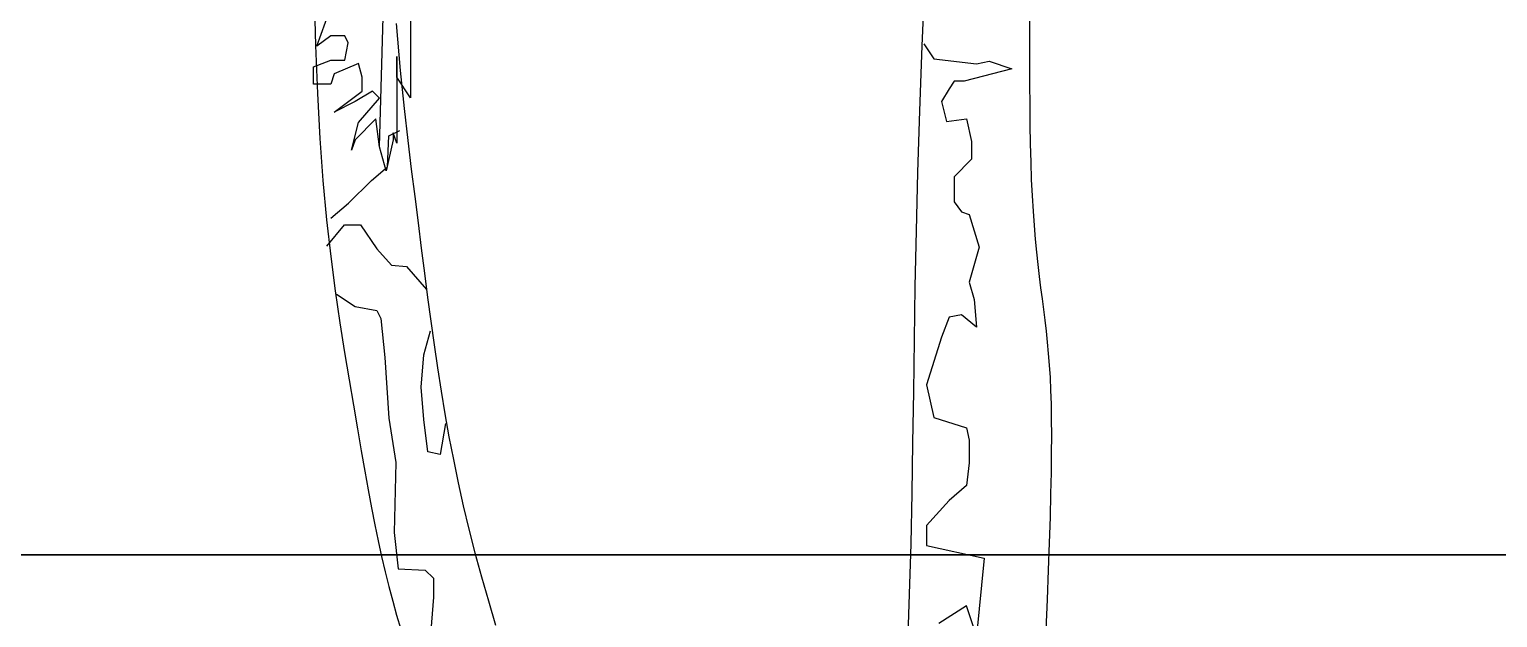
# Model space of a CAD drawing. Header units: metres. Extents: x -109 to 591, y -5 to 592.
# Drawn here: x 586.239 to 587.166, y 7.235 to 7.606 of the extents above; entities that cross this region are included whole.
import ezdxf

# ---------------------------------------------------------------- set-up
doc = ezdxf.new("R2010")
doc.units = ezdxf.units.M
doc.header["$LTSCALE"] = 0.03
doc.layers.add('ARBOLES', color=118, linetype='Continuous')
doc.layers.add('Muro bajo', color=7, linetype='Continuous', lineweight=30)

# ---------------------------------------------------------------- blocks, each defined once
blk = doc.blocks.new('palm1')
at = {"layer": 'ARBOLES', "color": 33}
for points in [[(295.6728, 20.247), (295.6755, 20.1862), (295.6776, 20.1291), (295.6793, 20.0753), (295.6805, 20.0242), (295.6815, 19.9754), (295.6822, 19.9285), (295.6828, 19.8829), (295.6835, 19.8383), (295.6842, 19.7941), (295.6851, 19.7499), (295.6864, 19.7056), (295.688, 19.6611)], [(295.5811, 20.2097), (295.5811, 20.1903), (295.5811, 20.1712), (295.581, 20.1526), (295.5809, 20.1345), (295.5807, 20.117), (295.5804, 20.1003), (295.58, 20.0842), (295.5795, 20.0691), (295.5788, 20.0548), (295.578, 20.0414), (295.577, 20.0287), (295.576, 20.0168), (295.5749, 20.0054), (295.5737, 19.9946), (295.5725, 19.9842), (295.5713, 19.9742), (295.5701, 19.9646), (295.5689, 19.9551), (295.5677, 19.9457), (295.5666, 19.9362), (295.5656, 19.9266), (295.5646, 19.9167), (295.5638, 19.9065), (295.5631, 19.8957), (295.5626, 19.8844), (295.5622, 19.8722), (295.562, 19.8591), (295.5619, 19.8448), (295.562, 19.8293), (295.5622, 19.8123), (295.5626, 19.7936), (295.5631, 19.7731), (295.5638, 19.7507), (295.5646, 19.7266), (295.5656, 19.701), (295.5668, 19.6744)], [(296.2079, 20.2314), (296.2067, 20.1864), (296.2051, 20.1444), (296.2029, 20.1051), (296.2002, 20.0682), (296.197, 20.0338), (296.1933, 20.0016), (296.1894, 19.9716), (296.1854, 19.9436), (296.1813, 19.9176), (296.1773, 19.8935), (296.1735, 19.8712), (296.17, 19.8506), (296.1667, 19.8314), (296.1636, 19.8136), (296.1606, 19.797), (296.1577, 19.7814), (296.1549, 19.7666), (296.1519, 19.7524), (296.1489, 19.7387), (296.1458, 19.7254), (296.1425, 19.7124), (296.1391, 19.6996), (296.1357, 19.6872), (296.1321, 19.6751)], [(296.1361, 20.2057), (296.1326, 20.1647), (296.1292, 20.1312), (296.1259, 20.1031), (296.1228, 20.0781), (296.1198, 20.0543), (296.1169, 20.0312), (296.1141, 20.0088), (296.1113, 19.987), (296.1085, 19.9657), (296.1057, 19.9448), (296.1029, 19.9242), (296.0999, 19.9039), (296.0967, 19.8837), (296.0934, 19.8637), (296.0898, 19.8436), (296.0859, 19.8236), (296.0818, 19.8034), (296.0773, 19.7832), (296.0724, 19.7627), (296.0671, 19.742), (296.0614, 19.721), (296.0553, 19.6998), (296.049, 19.6784)], [(295.6736, 20.188), (295.6648, 20.1749), (295.6274, 20.1705), (295.6164, 20.1727), (295.5966, 20.1661), (295.6384, 20.1551), (295.6472, 20.1551), (295.6516, 20.1485), (295.6582, 20.1375), (295.6538, 20.1199), (295.6362, 20.1221), (295.6318, 20.1023), (295.6318, 20.0869), (295.6472, 20.0715), (295.6472, 20.0495), (295.6406, 20.0407), (295.634, 20.0385), (295.6252, 20.0099), (295.634, 19.9792), (295.6296, 19.9638), (295.6274, 19.9396), (295.6406, 19.9506), (295.6516, 19.9484), (295.6582, 19.9308), (295.6714, 19.889), (295.6648, 19.8604), (295.6362, 19.8516), (295.634, 19.8406), (295.634, 19.8208), (295.6362, 19.801), (295.6516, 19.7879), (295.6714, 19.7659), (295.6714, 19.7593), (295.6714, 19.7483), (295.6208, 19.7373), (295.6274, 19.6691), (295.6362, 19.6955), (295.6604, 19.6801)], [(296.1932, 20.0353), (296.1779, 20.0483), (296.1578, 20.0683), (296.1436, 20.0801), (296.1425, 20.1072), (296.133, 20.1119)], [(296.1967, 20.0106), (296.1814, 20.0294), (296.1672, 20.0294), (296.1531, 20.0082), (296.1401, 19.9941), (296.1271, 19.9929), (296.1094, 19.9728)], [(296.1884, 19.9685), (296.1719, 19.9578), (296.1531, 19.9543), (296.1495, 19.9472), (296.146, 19.913), (296.1424, 19.86), (296.1365, 19.8211), (296.1377, 19.7598), (296.1342, 19.728), (296.1106, 19.7268), (296.1035, 19.7197), (296.1035, 19.7032), (296.1094, 19.6266), (296.0905, 19.6207), (296.0882, 19.6042), (296.1094, 19.6089)], [(296.0929, 19.8553), (296.0976, 19.8282), (296.1082, 19.8305), (296.1118, 19.8588), (296.1141, 19.8871), (296.1118, 19.9154), (296.1059, 19.9366)]]:
    blk.add_lwpolyline(points, dxfattribs=at)
at = {"layer": 'ARBOLES', "color": 108}
for points in [[(296.1508, 20.098), (296.1447, 20.3046)], [(296.1234, 20.2378), (296.1234, 20.1861), (296.1234, 20.1649), (296.1234, 20.1406), (296.1356, 20.1586), (296.1356, 20.1768), (296.1356, 20.1434), (296.1356, 20.1009), (296.1387, 20.11), (296.1387, 20.1039), (296.1447, 20.0766), (296.1508, 20.0978), (296.1538, 20.1221), (296.1721, 20.1039), (296.1751, 20.0948), (296.169, 20.1191), (296.1508, 20.1403), (296.1569, 20.1464), (296.1721, 20.1373), (296.1903, 20.1282), (296.166, 20.1464), (296.166, 20.1586), (296.169, 20.1707), (296.1903, 20.1616), (296.1934, 20.1525), (296.2086, 20.1525), (296.2086, 20.1677), (296.1934, 20.1737), (296.1812, 20.1737), (296.1782, 20.1889), (296.1812, 20.195), (296.1934, 20.195), (296.2055, 20.1859), (296.1903, 20.2284)]]:
    blk.add_lwpolyline(points, dxfattribs=at)

msp = doc.modelspace()

# ---------------------------------------------------------------- linework, layer by layer
at = {"layer": 'Muro bajo'}
msp.add_line((588.28491, 7.27491), (581.88491, 7.27491), dxfattribs=at)

# ---------------------------------------------------------------- block references
at = {"layer": 'ARBOLES', "color": 35, "xscale": -0.7199999999999989, "yscale": 0.7199999999999989, "zscale": 0.7200000000000001}
msp.add_blockref('palm1', (799.68868, -6.93808), dxfattribs=at)

doc.saveas('drawing.dxf')
